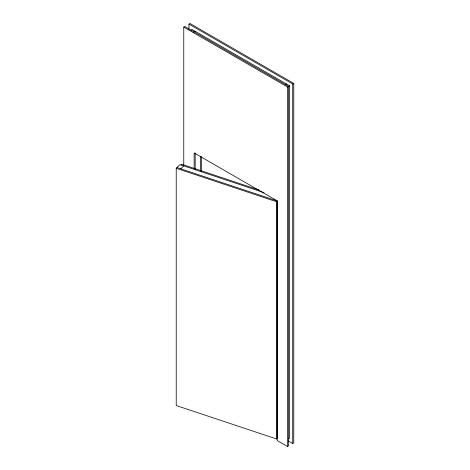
<?xml version="1.0" encoding="UTF-8"?>
<svg xmlns="http://www.w3.org/2000/svg" width="470" height="470" viewBox="0 0 470 470"><rect width="100%" height="100%" fill="white"/><g stroke="black" fill="none" stroke-linecap="round" stroke-linejoin="round"><path stroke-width="0.7" d="M176.967 167.543L277.376 201.013L277.376 438.275L276.642 439.009L176.232 405.539L176.232 168.278L179.904 164.612L264.034 192.653M181.173 165.035L181.908 164.3L258.952 189.98M180.78 168.812L183.717 165.881M276.642 439.009L276.642 201.748L277.376 201.013M183.764 165.023L183.764 27.096L184.804 26.496L288.574 86.41L288.574 445.901L287.54 446.5L277.159 440.507L277.159 200.849L194.139 152.915L194.139 168.307M188.952 29.234L188.952 24.099L189.992 23.5L293.768 83.413L293.768 442.905L292.728 443.504L288.286 440.942M190.879 30.174L192.066 29.493L289.614 85.81L289.614 438.111L288.427 438.798M193.399 32.318L195.179 31.29M285.313 84.7L286.5 84.013M183.764 27.096L287.54 87.009L289.614 85.81M188.952 24.099L292.728 84.013L293.768 83.413M176.232 168.278L276.642 201.748M292.728 84.013L292.728 443.504M287.54 87.009L287.54 446.5M201.407 156.516L201.407 171.174M200.367 156.381L200.367 171.039M195.179 153.05L195.179 169.276"/></g></svg>
